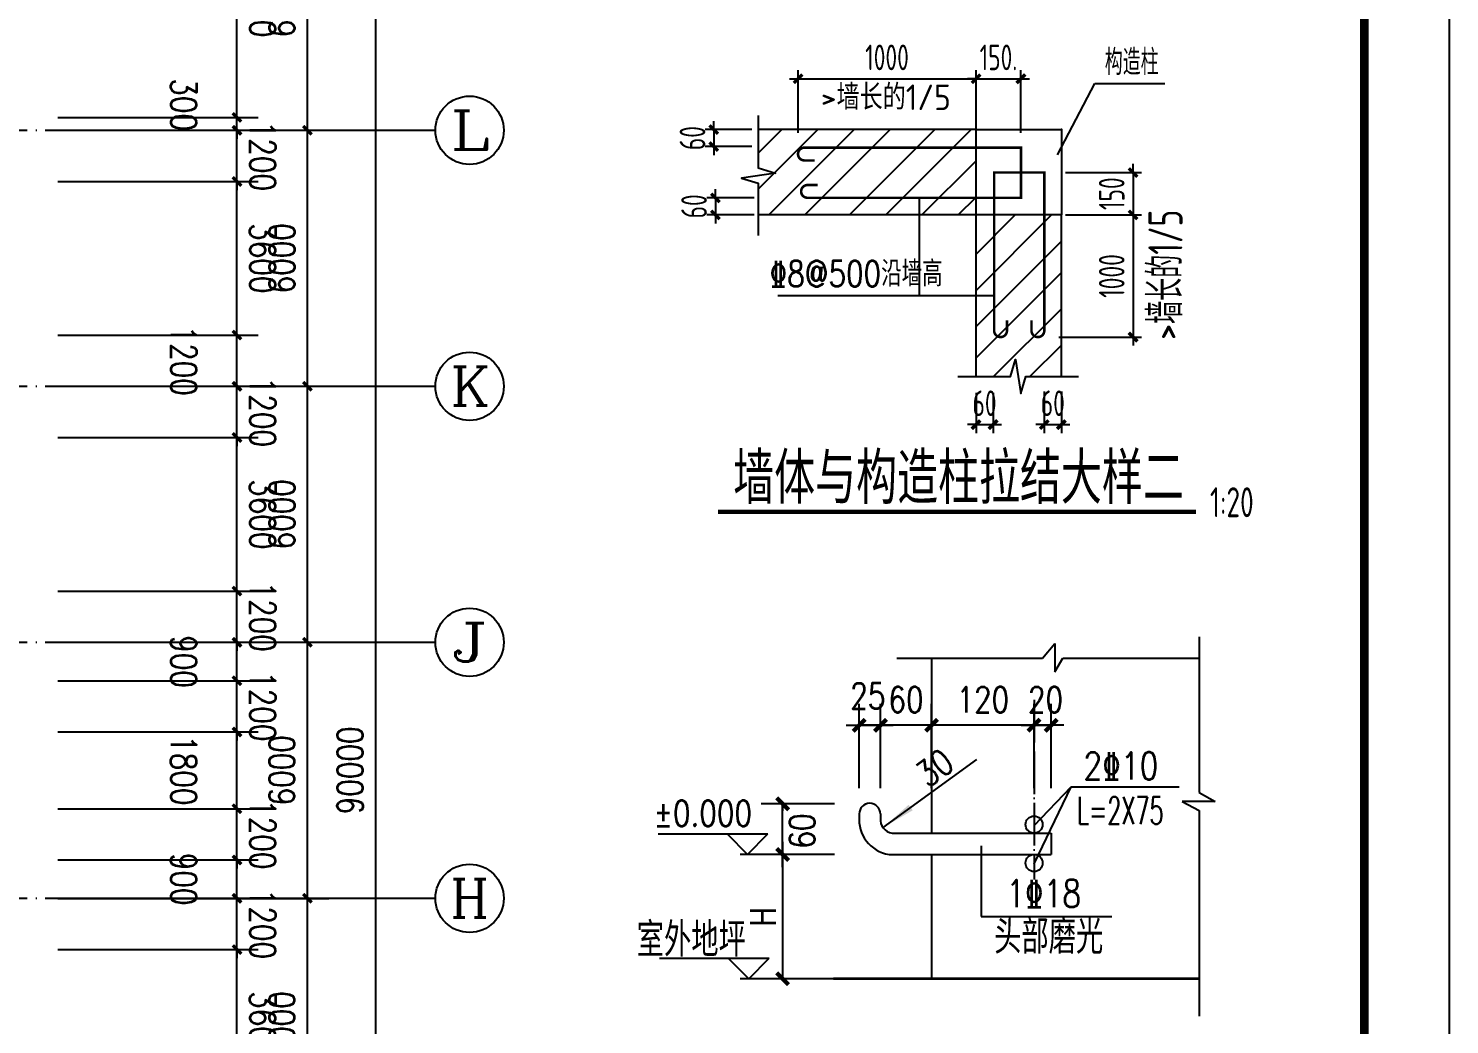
# Model space of a CAD drawing. Extents: x 31695611 to 39053694, y -59225 to 904195.
# Drawn here: x 38461953 to 38495260, y 827300 to 850646 of the extents above; entities that cross this region are included whole.
import ezdxf
from ezdxf.enums import TextEntityAlignment as Align

# ---------------------------------------------------------------- set-up
doc = ezdxf.new("R2010")
doc.units = 0
doc.header["$LTSCALE"] = 1000
doc.header["$MEASUREMENT"] = 0
doc.linetypes.add('ACAD_ISO04W100', pattern=[30.5, 24, -3, 0.5, -3])
doc.linetypes.add('DOTE', pattern=[2.42, 2, -0.2, 0.02, -0.2])
doc.layers.get('0').update_dxf_attribs({"linetype": 'CONTINUOUS'})
doc.layers.get('DEFPOINTS').update_dxf_attribs({"linetype": 'CONTINUOUS'})
for name, color, linetype in [('AXIS', 3, 'CONTINUOUS'), ('AXIS_TEXT', 7, 'CONTINUOUS'), ('COLU', 7, 'CONTINUOUS'), ('DIM', 3, 'CONTINUOUS'), ('DOTE', 1, 'ACAD_ISO04W100'), ('HATCH', 254, 'CONTINUOUS'), ('NUM', 7, 'CONTINUOUS'), ('PUB_DIM', 3, 'CONTINUOUS'), ('PUB_TEXT', 7, 'CONTINUOUS'), ('PUB_TITLE', 4, 'CONTINUOUS'), ('REIN', 1, 'CONTINUOUS'), ('TEXT', 7, 'CONTINUOUS'), ('THIN', 7, 'CONTINUOUS')]:
    doc.layers.add(name, color=color, linetype=linetype)
doc.styles.add('_HZS', font='txt.shx', dxfattribs={"width": 0.8, "bigfont": 'hztxt.shx'})
doc.styles.add('_HZTXT', font='txt.shx', dxfattribs={"width": 0.8, "bigfont": 'hztxt.shx'})
doc.styles.add('_TCH_AXIS', font='COMPLEX', dxfattribs={"bigfont": 'GBCBIG'})
doc.styles.add('_TXT', font='SIMPLEX.shx', dxfattribs={"width": 0.6})
doc.styles.add('COMPLEX', font='COMPLEX')
doc.styles.add('DIM_FONT', font='SIMPLEX.shx', dxfattribs={"width": 0.8})
doc.styles.add('TSSD_DIMENSION', font='Tssdeng.shx', dxfattribs={"width": 0.7, "bigfont": 'HZTXT.SHX'})
doc.styles.add('TSSD_LABEL', font='Tssdeng.shx', dxfattribs={"width": 0.7, "bigfont": 'hztxt.shx'})
doc.styles.add('TSSD_REIN', font='tssdeng.shx', dxfattribs={"width": 0.7, "bigfont": 'tssdchn.shx'})
doc.dimstyles.new('DIMN200', dxfattribs={"dimscale": 2, "dimtxt": 300, "dimasz": 100, "dimexe": 250, "dimexo": 300, "dimgap": 150, "dimtad": 1, "dimdec": 0, "dimzin": 0, "dimtxsty": 'DIM_FONT', "dimblk": 'ARCHTICK', "dimcen": 0.09, "dimclrt": 7, "dimazin": 3, "dimtfac": 1, "dimtdec": 0, "dimtix": 1, "dimtmove": 0, "dimatfit": 3, "dimtolj": 1, "dimtzin": 0})

# ---------------------------------------------------------------- blocks, each defined once
blk = doc.blocks.new('_ARCHTICK')
at = {"color": 0, "linetype": 'BYBLOCK', "const_width": 0.4}
blk.add_lwpolyline([(-0.5, -0.5), (0.5, 0.5)], dxfattribs=at)
blk = doc.blocks.new('_DIMX')
blk.add_line((-150, 0), (150, 0))
at = {"const_width": 50}
blk.add_lwpolyline([(-70, -70), (70, 70)], dxfattribs=at)
blk = doc.blocks.new('_ARROW')
blk.add_solid([(0, 0), (-1, 0.1), (-1, -0.1)])
blk = doc.blocks.new('*D225')
at = {"layer": 'AXIS', "color": 0}
for p, q in [((38462641, 829058), (38467341, 829058)), ((38466841, 825458), (38466841, 829058)), ((38462641, 825458), (38467341, 825458))]:
    blk.add_line(p, q, dxfattribs=at)
at = {"layer": 'DEFPOINTS', "color": 0}
for p in [(38462041, 829058), (38466841, 829058), (38462041, 825458)]:
    blk.add_point(p, dxfattribs=at)
at = {"layer": 'AXIS', "color": 0, "xscale": 200, "yscale": 200, "zscale": 200}
for p, rotation in [((38466841, 829058), 90.00010953963951), ((38466841, 825458), 270.0001095396395)]:
    blk.add_blockref('_ARCHTICK', p, dxfattribs=dict(at, rotation=rotation))
at = {"layer": 'AXIS', "color": 7, "insert": (38467441, 827258), "char_height": 600, "attachment_point": 5, "rotation": 270.0001, "style": 'DIM_FONT'}
blk.add_mtext('\\A1;3600', dxfattribs=at)
blk = doc.blocks.new('*D226')
at = {"layer": 'AXIS', "color": 0}
for p, q in [((38466841, 830258), (38466841, 830458)), ((38462641, 830258), (38467341, 830258)), ((38466841, 829058), (38466841, 830258)), ((38462641, 829058), (38467341, 829058)), ((38466841, 829058), (38466841, 828858))]:
    blk.add_line(p, q, dxfattribs=at)
at = {"layer": 'DEFPOINTS', "color": 0}
for p in [(38462041, 830258), (38466841, 830258), (38462041, 829058)]:
    blk.add_point(p, dxfattribs=at)
at = {"layer": 'AXIS', "color": 0, "xscale": 200, "yscale": 200, "zscale": 200}
for p, rotation in [((38466841, 830258), 270.0001095395779), ((38466841, 829058), 90.00010953957785)]:
    blk.add_blockref('_ARCHTICK', p, dxfattribs=dict(at, rotation=rotation))
at = {"layer": 'AXIS', "color": 7, "insert": (38467441, 829658), "char_height": 600, "attachment_point": 5, "rotation": 270.0001, "style": 'DIM_FONT'}
blk.add_mtext('\\A1;1200', dxfattribs=at)
blk = doc.blocks.new('*D227')
at = {"layer": 'AXIS', "color": 0}
for p, q in [((38462641, 831158), (38467341, 831158)), ((38466841, 830258), (38466841, 831158)), ((38462641, 830258), (38467341, 830258))]:
    blk.add_line(p, q, dxfattribs=at)
at = {"layer": 'DEFPOINTS', "color": 0}
for p in [(38462041, 831158), (38466841, 831158), (38462041, 830258)]:
    blk.add_point(p, dxfattribs=at)
at = {"layer": 'AXIS', "color": 0, "xscale": 200, "yscale": 200, "zscale": 200}
for p, rotation in [((38466841, 831158), 90.00010953979061), ((38466841, 830258), 270.0001095397906)]:
    blk.add_blockref('_ARCHTICK', p, dxfattribs=dict(at, rotation=rotation))
at = {"layer": 'AXIS', "color": 7, "insert": (38465591, 830708), "char_height": 600, "attachment_point": 5, "rotation": 270.0001, "style": 'DIM_FONT'}
blk.add_mtext('\\A1;900', dxfattribs=at)
blk = doc.blocks.new('*D228')
at = {"layer": 'AXIS', "color": 0}
for p, q in [((38462641, 832358), (38467341, 832358)), ((38466841, 832358), (38466841, 832558)), ((38466841, 831158), (38466841, 832358)), ((38462641, 831158), (38467341, 831158)), ((38466841, 831158), (38466841, 830958))]:
    blk.add_line(p, q, dxfattribs=at)
at = {"layer": 'DEFPOINTS', "color": 0}
for p in [(38462041, 832358), (38466841, 832358), (38462041, 831158)]:
    blk.add_point(p, dxfattribs=at)
at = {"layer": 'AXIS', "color": 0, "xscale": 200, "yscale": 200, "zscale": 200}
for p, rotation in [((38466841, 832358), 270.0001095395146), ((38466841, 831158), 90.00010953951458)]:
    blk.add_blockref('_ARCHTICK', p, dxfattribs=dict(at, rotation=rotation))
at = {"layer": 'AXIS', "color": 7, "insert": (38467441, 831758), "char_height": 600, "attachment_point": 5, "rotation": 270.0001, "style": 'DIM_FONT'}
blk.add_mtext('\\A1;1200', dxfattribs=at)
blk = doc.blocks.new('*D229')
at = {"layer": 'AXIS', "color": 0}
for p, q in [((38462641, 834158), (38467341, 834158)), ((38466841, 832358), (38466841, 834158)), ((38462641, 832358), (38467341, 832358))]:
    blk.add_line(p, q, dxfattribs=at)
at = {"layer": 'DEFPOINTS', "color": 0}
for p in [(38462041, 834158), (38466841, 834158), (38462041, 832358)]:
    blk.add_point(p, dxfattribs=at)
at = {"layer": 'AXIS', "color": 0, "xscale": 200, "yscale": 200, "zscale": 200}
for p, rotation in [((38466841, 834158), 90.00010953963312), ((38466841, 832358), 270.0001095396331)]:
    blk.add_blockref('_ARCHTICK', p, dxfattribs=dict(at, rotation=rotation))
at = {"layer": 'AXIS', "color": 7, "insert": (38465591, 833258), "char_height": 600, "attachment_point": 5, "rotation": 270.0001, "style": 'DIM_FONT'}
blk.add_mtext('\\A1;1800', dxfattribs=at)
blk = doc.blocks.new('*D230')
at = {"layer": 'AXIS', "color": 0}
for p, q in [((38462641, 835358), (38467341, 835358)), ((38466841, 835358), (38466841, 835558)), ((38466841, 834158), (38466841, 835358)), ((38462641, 834158), (38467341, 834158)), ((38466841, 834158), (38466841, 833958))]:
    blk.add_line(p, q, dxfattribs=at)
at = {"layer": 'DEFPOINTS', "color": 0}
for p in [(38462041, 835358), (38466841, 835358), (38462041, 834158)]:
    blk.add_point(p, dxfattribs=at)
at = {"layer": 'AXIS', "color": 0, "xscale": 200, "yscale": 200, "zscale": 200}
for p, rotation in [((38466841, 835358), 270.0001095395983), ((38466841, 834158), 90.00010953959828)]:
    blk.add_blockref('_ARCHTICK', p, dxfattribs=dict(at, rotation=rotation))
at = {"layer": 'AXIS', "color": 7, "insert": (38467441, 834758), "char_height": 600, "attachment_point": 5, "rotation": 270.0001, "style": 'DIM_FONT'}
blk.add_mtext('\\A1;1200', dxfattribs=at)
blk = doc.blocks.new('*D231')
at = {"layer": 'AXIS', "color": 0}
for p, q in [((38462641, 836258), (38467341, 836258)), ((38466841, 835358), (38466841, 836258)), ((38462641, 835358), (38467341, 835358))]:
    blk.add_line(p, q, dxfattribs=at)
at = {"layer": 'DEFPOINTS', "color": 0}
for p in [(38462041, 836258), (38466841, 836258), (38462041, 835358)]:
    blk.add_point(p, dxfattribs=at)
at = {"layer": 'AXIS', "color": 0, "xscale": 200, "yscale": 200, "zscale": 200}
for p, rotation in [((38466841, 836258), 90.0001095398383), ((38466841, 835358), 270.0001095398383)]:
    blk.add_blockref('_ARCHTICK', p, dxfattribs=dict(at, rotation=rotation))
at = {"layer": 'AXIS', "color": 7, "insert": (38465591, 835808), "char_height": 600, "attachment_point": 5, "rotation": 270.0001, "style": 'DIM_FONT'}
blk.add_mtext('\\A1;900', dxfattribs=at)
blk = doc.blocks.new('*D232')
at = {"layer": 'AXIS', "color": 0}
for p, q in [((38462641, 837458), (38467341, 837458)), ((38466841, 837458), (38466841, 837658)), ((38466841, 836258), (38466841, 837458)), ((38462641, 836258), (38467341, 836258)), ((38466841, 836258), (38466841, 836058))]:
    blk.add_line(p, q, dxfattribs=at)
at = {"layer": 'DEFPOINTS', "color": 0}
for p in [(38462041, 837458), (38466841, 837458), (38462041, 836258)]:
    blk.add_point(p, dxfattribs=at)
at = {"layer": 'AXIS', "color": 0, "xscale": 200, "yscale": 200, "zscale": 200}
for p, rotation in [((38466841, 837458), 270.0001095394102), ((38466841, 836258), 90.00010953941016)]:
    blk.add_blockref('_ARCHTICK', p, dxfattribs=dict(at, rotation=rotation))
at = {"layer": 'AXIS', "color": 7, "insert": (38467441, 836858), "char_height": 600, "attachment_point": 5, "rotation": 270.0001, "style": 'DIM_FONT'}
blk.add_mtext('\\A1;1200', dxfattribs=at)
blk = doc.blocks.new('*D233')
at = {"layer": 'AXIS', "color": 0}
for p, q in [((38462641, 841058), (38467341, 841058)), ((38466841, 837458), (38466841, 841058)), ((38462641, 837458), (38467341, 837458))]:
    blk.add_line(p, q, dxfattribs=at)
at = {"layer": 'DEFPOINTS', "color": 0}
for p in [(38462041, 841058), (38466841, 841058), (38462041, 837458)]:
    blk.add_point(p, dxfattribs=at)
at = {"layer": 'AXIS', "color": 0, "xscale": 200, "yscale": 200, "zscale": 200}
for p, rotation in [((38466841, 841058), 90.00010953964215), ((38466841, 837458), 270.0001095396422)]:
    blk.add_blockref('_ARCHTICK', p, dxfattribs=dict(at, rotation=rotation))
at = {"layer": 'AXIS', "color": 7, "insert": (38467441, 839258), "char_height": 600, "attachment_point": 5, "rotation": 270.0001, "style": 'DIM_FONT'}
blk.add_mtext('\\A1;3600', dxfattribs=at)
blk = doc.blocks.new('*D234')
at = {"layer": 'AXIS', "color": 0}
for p, q in [((38466841, 842258), (38466841, 842458)), ((38462641, 842258), (38467341, 842258)), ((38466841, 841058), (38466841, 842258)), ((38462641, 841058), (38467341, 841058)), ((38466841, 841058), (38466841, 840858))]:
    blk.add_line(p, q, dxfattribs=at)
at = {"layer": 'DEFPOINTS', "color": 0}
for p in [(38462041, 842258), (38466841, 842258), (38462041, 841058)]:
    blk.add_point(p, dxfattribs=at)
at = {"layer": 'AXIS', "color": 0, "xscale": 200, "yscale": 200, "zscale": 200}
for p, rotation in [((38466841, 842258), 270.0001095396384), ((38466841, 841058), 90.00010953963839)]:
    blk.add_blockref('_ARCHTICK', p, dxfattribs=dict(at, rotation=rotation))
at = {"layer": 'AXIS', "color": 7, "insert": (38467441, 841658), "char_height": 600, "attachment_point": 5, "rotation": 270.0001, "style": 'DIM_FONT'}
blk.add_mtext('\\A1;1200', dxfattribs=at)
blk = doc.blocks.new('*D235')
at = {"layer": 'AXIS', "color": 0}
for p, q in [((38462641, 843458), (38467341, 843458)), ((38466841, 842258), (38466841, 843458)), ((38462641, 842258), (38467341, 842258))]:
    blk.add_line(p, q, dxfattribs=at)
at = {"layer": 'DEFPOINTS', "color": 0}
for p in [(38462041, 843458), (38466841, 843458), (38462041, 842258)]:
    blk.add_point(p, dxfattribs=at)
at = {"layer": 'AXIS', "color": 0, "xscale": 200, "yscale": 200, "zscale": 200}
for p, rotation in [((38466841, 843458), 90.00010953974113), ((38466841, 842258), 270.0001095397411)]:
    blk.add_blockref('_ARCHTICK', p, dxfattribs=dict(at, rotation=rotation))
at = {"layer": 'AXIS', "color": 7, "insert": (38465591, 842858), "char_height": 600, "attachment_point": 5, "rotation": 270.0001, "style": 'DIM_FONT'}
blk.add_mtext('\\A1;1200', dxfattribs=at)
blk = doc.blocks.new('*D236')
at = {"layer": 'AXIS', "color": 0}
for p, q in [((38462641, 847058), (38467341, 847058)), ((38466841, 843458), (38466841, 847058)), ((38462641, 843458), (38467341, 843458))]:
    blk.add_line(p, q, dxfattribs=at)
at = {"layer": 'DEFPOINTS', "color": 0}
for p in [(38462041, 847058), (38466841, 847058), (38462041, 843458)]:
    blk.add_point(p, dxfattribs=at)
at = {"layer": 'AXIS', "color": 0, "xscale": 200, "yscale": 200, "zscale": 200}
for p, rotation in [((38466841, 847058), 90.00010953950697), ((38466841, 843458), 270.000109539507)]:
    blk.add_blockref('_ARCHTICK', p, dxfattribs=dict(at, rotation=rotation))
at = {"layer": 'AXIS', "color": 7, "insert": (38467441, 845258), "char_height": 600, "attachment_point": 5, "rotation": 270.0001, "style": 'DIM_FONT'}
blk.add_mtext('\\A1;3600', dxfattribs=at)
blk = doc.blocks.new('*D237')
at = {"layer": 'AXIS', "color": 0}
for p, q in [((38466841, 848258), (38466841, 848458)), ((38462641, 848258), (38467341, 848258)), ((38466841, 847058), (38466841, 848258)), ((38462641, 847058), (38467341, 847058)), ((38466841, 847058), (38466841, 846858))]:
    blk.add_line(p, q, dxfattribs=at)
at = {"layer": 'DEFPOINTS', "color": 0}
for p in [(38462041, 848258), (38466841, 848258), (38462041, 847058)]:
    blk.add_point(p, dxfattribs=at)
at = {"layer": 'AXIS', "color": 0, "xscale": 200, "yscale": 200, "zscale": 200}
for p, rotation in [((38466841, 848258), 270.0001095398758), ((38466841, 847058), 90.00010953987578)]:
    blk.add_blockref('_ARCHTICK', p, dxfattribs=dict(at, rotation=rotation))
at = {"layer": 'AXIS', "color": 7, "insert": (38467441, 847658), "char_height": 600, "attachment_point": 5, "rotation": 270.0001, "style": 'DIM_FONT'}
blk.add_mtext('\\A1;1200', dxfattribs=at)
blk = doc.blocks.new('*D238')
at = {"layer": 'AXIS', "color": 0}
for p, q in [((38466841, 848559), (38466841, 848759)), ((38462641, 848559), (38467341, 848559)), ((38466841, 848258), (38466841, 848559)), ((38462641, 848258), (38467341, 848258)), ((38466841, 848258), (38466841, 848058))]:
    blk.add_line(p, q, dxfattribs=at)
at = {"layer": 'DEFPOINTS', "color": 0}
for p in [(38462041, 848559), (38466841, 848559), (38462041, 848258)]:
    blk.add_point(p, dxfattribs=at)
at = {"layer": 'AXIS', "color": 0, "xscale": 200, "yscale": 200, "zscale": 200}
for p, rotation in [((38466841, 848559), 270.0001095393249), ((38466841, 848258), 90.00010953932488)]:
    blk.add_blockref('_ARCHTICK', p, dxfattribs=dict(at, rotation=rotation))
at = {"layer": 'AXIS', "color": 7, "insert": (38465591, 848858), "char_height": 600, "attachment_point": 5, "rotation": 270.0001, "style": 'DIM_FONT'}
blk.add_mtext('\\A1;300', dxfattribs=at)
blk = doc.blocks.new('*D239')
at = {"layer": 'AXIS', "color": 0}
for p, q in [((38462641, 853959), (38467341, 853959)), ((38466841, 848559), (38466841, 853959)), ((38462641, 848559), (38467341, 848559))]:
    blk.add_line(p, q, dxfattribs=at)
at = {"layer": 'DEFPOINTS', "color": 0}
for p in [(38462041, 853959), (38466841, 853959), (38462041, 848559)]:
    blk.add_point(p, dxfattribs=at)
at = {"layer": 'AXIS', "color": 0, "xscale": 200, "yscale": 200, "zscale": 200}
for p, rotation in [((38466841, 853959), 90.00010953962445), ((38466841, 848559), 270.0001095396245)]:
    blk.add_blockref('_ARCHTICK', p, dxfattribs=dict(at, rotation=rotation))
at = {"layer": 'AXIS', "color": 7, "insert": (38467441, 851259), "char_height": 600, "attachment_point": 5, "rotation": 270.0001, "style": 'DIM_FONT'}
blk.add_mtext('\\A1;5400', dxfattribs=at)
blk = doc.blocks.new('*D591')
at = {"layer": 'AXIS', "color": 0}
for p, q in [((38464092, 830258), (38468992, 830258)), ((38468492, 824258), (38468492, 830258)), ((38464092, 824258), (38468992, 824258))]:
    blk.add_line(p, q, dxfattribs=at)
at = {"layer": 'DEFPOINTS', "color": 0}
for p in [(38463492, 830258), (38468492, 830258), (38463492, 824258)]:
    blk.add_point(p, dxfattribs=at)
at = {"layer": 'AXIS', "color": 0, "xscale": 200, "yscale": 200, "zscale": 200}
for p, rotation in [((38468492, 830258), 89.99989046034315), ((38468492, 824258), 269.9998904603431)]:
    blk.add_blockref('_ARCHTICK', p, dxfattribs=dict(at, rotation=rotation))
at = {"layer": 'AXIS', "color": 7, "insert": (38467892, 827259), "char_height": 600, "attachment_point": 5, "rotation": 89.9999, "style": 'DIM_FONT'}
blk.add_mtext('\\A1;6000', dxfattribs=at)
blk = doc.blocks.new('*D592')
at = {"layer": 'AXIS', "color": 0}
for p, q in [((38464092, 836258), (38468992, 836258)), ((38468492, 830258), (38468492, 836258)), ((38464092, 830258), (38468992, 830258))]:
    blk.add_line(p, q, dxfattribs=at)
at = {"layer": 'DEFPOINTS', "color": 0}
for p in [(38463492, 836258), (38468492, 836258), (38463492, 830258)]:
    blk.add_point(p, dxfattribs=at)
at = {"layer": 'AXIS', "color": 0, "xscale": 200, "yscale": 200, "zscale": 200}
for p, rotation in [((38468492, 836258), 89.9998904604143), ((38468492, 830258), 269.9998904604143)]:
    blk.add_blockref('_ARCHTICK', p, dxfattribs=dict(at, rotation=rotation))
at = {"layer": 'AXIS', "color": 7, "insert": (38467892, 833259), "char_height": 600, "attachment_point": 5, "rotation": 89.9999, "style": 'DIM_FONT'}
blk.add_mtext('\\A1;6000', dxfattribs=at)
blk = doc.blocks.new('*D593')
at = {"layer": 'AXIS', "color": 0}
for p, q in [((38464093, 842258), (38468993, 842258)), ((38468492, 836258), (38468493, 842258)), ((38464092, 836258), (38468992, 836258))]:
    blk.add_line(p, q, dxfattribs=at)
at = {"layer": 'DEFPOINTS', "color": 0}
for p in [(38463493, 842258), (38468493, 842258), (38463492, 836258)]:
    blk.add_point(p, dxfattribs=at)
at = {"layer": 'AXIS', "color": 0, "xscale": 200, "yscale": 200, "zscale": 200}
for p, rotation in [((38468493, 842258), 89.99989046034315), ((38468492, 836258), 269.9998904603431)]:
    blk.add_blockref('_ARCHTICK', p, dxfattribs=dict(at, rotation=rotation))
at = {"layer": 'AXIS', "color": 7, "insert": (38467893, 839259), "char_height": 600, "attachment_point": 5, "rotation": 89.9999, "style": 'DIM_FONT'}
blk.add_mtext('\\A1;6000', dxfattribs=at)
blk = doc.blocks.new('*D594')
at = {"layer": 'AXIS', "color": 0}
for p, q in [((38464093, 848258), (38468993, 848258)), ((38468493, 842258), (38468493, 848258)), ((38464093, 842258), (38468993, 842258))]:
    blk.add_line(p, q, dxfattribs=at)
at = {"layer": 'DEFPOINTS', "color": 0}
for p in [(38463493, 848258), (38468493, 848258), (38463493, 842258)]:
    blk.add_point(p, dxfattribs=at)
at = {"layer": 'AXIS', "color": 0, "xscale": 200, "yscale": 200, "zscale": 200}
for p, rotation in [((38468493, 848258), 89.99989046034315), ((38468493, 842258), 269.9998904603431)]:
    blk.add_blockref('_ARCHTICK', p, dxfattribs=dict(at, rotation=rotation))
at = {"layer": 'AXIS', "color": 7, "insert": (38467893, 845259), "char_height": 600, "attachment_point": 5, "rotation": 89.9999, "style": 'DIM_FONT'}
blk.add_mtext('\\A1;6000', dxfattribs=at)
blk = doc.blocks.new('*D595')
at = {"layer": 'AXIS', "color": 0}
for p, q in [((38464093, 854258), (38468993, 854258)), ((38468493, 848258), (38468493, 854258)), ((38464093, 848258), (38468993, 848258))]:
    blk.add_line(p, q, dxfattribs=at)
at = {"layer": 'DEFPOINTS', "color": 0}
for p in [(38463493, 854258), (38468493, 854258), (38463493, 848258)]:
    blk.add_point(p, dxfattribs=at)
at = {"layer": 'AXIS', "color": 0, "xscale": 200, "yscale": 200, "zscale": 200}
for p, rotation in [((38468493, 854258), 89.9998904604143), ((38468493, 848258), 269.9998904604143)]:
    blk.add_blockref('_ARCHTICK', p, dxfattribs=dict(at, rotation=rotation))
at = {"layer": 'AXIS', "color": 7, "insert": (38467893, 851259), "char_height": 600, "attachment_point": 5, "rotation": 89.9999, "style": 'DIM_FONT'}
blk.add_mtext('\\A1;6000', dxfattribs=at)
blk = doc.blocks.new('*D600')
at = {"layer": 'AXIS', "color": 0}
for p, q in [((38464093, 878259), (38470593, 878258)), ((38470092, 788258), (38470093, 878258)), ((38464092, 788259), (38470592, 788258))]:
    blk.add_line(p, q, dxfattribs=at)
at = {"layer": 'DEFPOINTS', "color": 0}
for p in [(38463493, 878259), (38470093, 878258), (38463492, 788259)]:
    blk.add_point(p, dxfattribs=at)
at = {"layer": 'AXIS', "color": 0, "xscale": 200, "yscale": 200, "zscale": 200}
for p, rotation in [((38470093, 878258), 89.99989046036686), ((38470092, 788258), 269.9998904603668)]:
    blk.add_blockref('_ARCHTICK', p, dxfattribs=dict(at, rotation=rotation))
at = {"layer": 'AXIS', "color": 7, "insert": (38469492, 833258), "char_height": 600, "attachment_point": 5, "rotation": 89.9999, "style": 'DIM_FONT'}
blk.add_mtext('\\A1;90000', dxfattribs=at)
blk = doc.blocks.new('_AXISO')
blk.add_circle((0, 0), 0.5)
at = {"layer": 'AXIS_TEXT', "style": 'COMPLEX', "width": 1.041667}
blk.add_attdef('A', text='', height=0.56, dxfattribs=at).set_placement((-0.25, -0.28), (0.25, -0.28), align=Align.FIT)

msp = doc.modelspace()

# ---------------------------------------------------------------- linework, layer by layer
at = {"color": 3, "linetype": 'BYBLOCK'}
for p, q in [((38480848.3, 832474), (38479129.2, 832474)), ((38479629.2, 832472), (38479629.2, 832312)), ((38479629.2, 831288.1), (38479629.2, 831448.1)), ((38480848.3, 831286.1), (38479129.2, 831286.1)), ((38480848.3, 831286.1), (38479129.2, 831286.1)), ((38479629.2, 831284.1), (38479629.2, 828376.2)), ((38480848.3, 828374.2), (38479129.2, 828374.2))]:
    msp.add_line(p, q, dxfattribs=at)
for p, q in [((38479629.2, 831286.1), (38479629.2, 832474)), ((38479129.2, 831286.1), (38478630, 831286.1)), ((38479629.2, 828674.2), (38479629.2, 828374.2)), ((38479129.2, 828374.2), (38478630, 828374.2))]:
    msp.add_line(p, q)
at = {"const_width": 100}
for points in [[(38479769.2, 832334), (38479489.2, 832614)], [(38479489.2, 828514.2), (38479769.2, 828234.2)]]:
    msp.add_lwpolyline(points, dxfattribs=at)
at = {"layer": 'AXIS'}
for p, q in [((38463492.5, 848258.5), (38471492.5, 848258.5)), ((38463492.5, 842258.5), (38471492.5, 842258.5)), ((38463492.5, 836258.5), (38471492.5, 836258.5)), ((38463492.5, 830258.5), (38471492.5, 830258.5))]:
    msp.add_line(p, q, dxfattribs=at)
at = {"layer": 'COLU', "linetype": 'BYBLOCK'}
msp.add_line((38482830.4, 846641.9), (38482830.4, 844388.7), dxfattribs=at)
at = {"layer": 'DEFPOINTS', "color": 0, "linetype": 'BYBLOCK'}
for p in [(38481448.3, 832474), (38479629.2, 831286.1), (38481448.3, 831286.1), (38481448.3, 831286.1), (38479629.2, 828374.2), (38481448.3, 828374.2)]:
    msp.add_point(p, dxfattribs=at)
at = {"layer": 'DIM'}
for p, q in [((38479989.5, 848201.5), (38479989.5, 849666.5)), ((38484161.1, 848201.5), (38484161.1, 849666.5)), ((38484161.1, 848201.5), (38484161.1, 849666.5)), ((38485214.1, 848201.5), (38485214.1, 849666.5)), ((38479789.5, 849466.5), (38484361.1, 849466.5)), ((38484161.1, 849466.5), (38483961.1, 849466.5)), ((38484161.1, 849466.5), (38485214.1, 849466.5)), ((38485214.1, 849466.5), (38485414.1, 849466.5)), ((38478016, 848275.4), (38478016, 848475.4)), ((38478909.8, 848275.4), (38477816, 848275.4)), ((38478016, 848275.4), (38478016, 847875.4)), ((38478909.8, 847875.4), (38477816, 847875.4)), ((38478016, 847875.4), (38478016, 847675.4)), ((38487841.5, 847269.3), (38487841.5, 847469.3)), ((38486261.1, 847269.3), (38488041.5, 847269.3)), ((38487841.5, 847269.3), (38487841.5, 846275.4)), ((38478959.1, 846675.4), (38477852.9, 846675.4)), ((38478052.9, 846675.4), (38478052.9, 846875.4)), ((38478052.9, 846675.4), (38478052.9, 846275.4)), ((38487841.5, 846475.4), (38487841.5, 843211.8)), ((38478959.1, 846275.4), (38477852.9, 846275.4)), ((38478052.9, 846275.4), (38478052.9, 846075.4)), ((38486261.1, 846275.4), (38488041.5, 846275.4)), ((38486261.1, 846275.4), (38488041.5, 846275.4)), ((38487841.5, 846275.4), (38487841.5, 846075.4)), ((38486106.1, 843411.8), (38488041.5, 843411.8)), ((38484161.1, 842104.6), (38484161.1, 841161.3)), ((38484561.1, 842104.6), (38484561.1, 841161.3)), ((38485761.1, 842140.4), (38485761.1, 841161.3)), ((38486161.1, 842140.4), (38486161.1, 841161.3)), ((38484161.1, 841361.3), (38483961.1, 841361.3)), ((38484161.1, 841361.3), (38484561.1, 841361.3)), ((38484561.1, 841361.3), (38484761.1, 841361.3)), ((38485761.1, 841361.3), (38485561.1, 841361.3)), ((38485761.1, 841361.3), (38486161.1, 841361.3)), ((38486161.1, 841361.3), (38486361.1, 841361.3))]:
    msp.add_line(p, q, dxfattribs=at)
at = {"layer": 'DOTE', "linetype": 'DOTE'}
for p, q in [((38423627.2, 848258.6), (38463492.5, 848258.5)), ((38423627.2, 842258.6), (38463492.5, 842258.5)), ((38423627.2, 836258.6), (38463492.5, 836258.5)), ((38423627.2, 830258.6), (38463492.5, 830258.5))]:
    msp.add_line(p, q, dxfattribs=at)
at = {"layer": 'HATCH', "color": 0}
for p, q in [((38479062.6, 847731), (38479606.9, 848275.4)), ((38479062.6, 846882.5), (38480455.4, 848275.4)), ((38479303.9, 846275.4), (38481303.9, 848275.4)), ((38480152.5, 846275.4), (38482152.5, 848275.4)), ((38481196.5, 846275.4), (38483196.5, 848275.4)), ((38482045.1, 846275.4), (38484045.1, 848275.4)), ((38482893.6, 846275.4), (38484161.1, 847542.8)), ((38483742.1, 846275.4), (38484161.1, 846694.3)), ((38484161.1, 844506.2), (38485930.2, 846275.4)), ((38484161.1, 845354.7), (38485081.7, 846275.4)), ((38484161.1, 843657.6), (38486161.1, 845657.6)), ((38484161.1, 842923.1), (38486161.1, 844923.1)), ((38484572.9, 842486.4), (38486161.1, 844074.6)), ((38485421.4, 842486.4), (38486161.1, 843226))]:
    msp.add_line(p, q, dxfattribs=at)
at = {"layer": 'NUM', "const_width": 100}
msp.add_lwpolyline([(38489315.5, 839314.8), (38478113.9, 839314.8)], dxfattribs=at)
at = {"layer": 'PUB_DIM'}
for p, q in [((38481421.2, 832838.1), (38481421.2, 834814.3)), ((38481921.2, 832838.1), (38481921.2, 834814.3)), ((38481921.2, 832838.1), (38481921.2, 834814.3)), ((38483121.2, 832838.1), (38483121.2, 834814.3)), ((38483121.2, 832838.1), (38483121.2, 834814.3)), ((38485521.2, 832838.1), (38485521.2, 834814.3)), ((38485521.2, 832838.1), (38485521.2, 834814.3)), ((38485921.2, 832838.1), (38485921.2, 834814.3)), ((38481419.2, 834314.3), (38481417.2, 834314.3)), ((38481921.2, 834314.3), (38481421.2, 834314.3)), ((38481919.2, 834314.3), (38481917.2, 834314.3)), ((38483121.2, 834314.3), (38481921.2, 834314.3)), ((38481923.2, 834314.3), (38481925.2, 834314.3)), ((38485519.2, 834314.3), (38483123.2, 834314.3)), ((38483123.2, 834314.3), (38483125.2, 834314.3)), ((38485519.2, 834314.3), (38485517.2, 834314.3)), ((38485921.2, 834314.3), (38485521.2, 834314.3)), ((38485923.2, 834314.3), (38485925.2, 834314.3)), ((38481983.2, 831915.4), (38484179, 833514.6)), ((38476711.6, 831769.4), (38479285.3, 831769.4)), ((38478325.3, 831769.4), (38478805.3, 831289.4)), ((38478805.3, 831289.4), (38479285.3, 831769.4)), ((38476742.4, 828854.2), (38479316.1, 828854.2)), ((38478356.1, 828854.2), (38478836.1, 828374.2)), ((38478836.1, 828374.2), (38479316.1, 828854.2))]:
    msp.add_line(p, q, dxfattribs=at)
at = {"layer": 'PUB_TEXT'}
for p, q in [((38489391.9, 836386.1), (38489391.9, 832741.4)), ((38485722.4, 835884.8), (38486010.3, 836230.1)), ((38486010.3, 836230.1), (38486010.3, 835570.1)), ((38482307.4, 835884.8), (38485722.4, 835884.8)), ((38483121.2, 835884.8), (38483121.2, 831786.1)), ((38486010.3, 835570.1), (38486196.6, 835884.8)), ((38486196.6, 835884.8), (38489391.9, 835884.8)), ((38485521.2, 831066), (38486390.9, 832871.8)), ((38485521.2, 831961.6), (38486390.9, 832871.8)), ((38486390.9, 832871.8), (38488920.6, 832871.8)), ((38489391.9, 832741.4), (38489762.8, 832529.6)), ((38488994.6, 832529.6), (38489391.9, 832317.8)), ((38489762.8, 832529.6), (38488994.6, 832529.6)), ((38481421.2, 832238.1), (38481421.2, 832105.8)), ((38481921.2, 832238.1), (38481921.2, 832105.8)), ((38489391.9, 832317.8), (38489391.9, 827499.6)), ((38482196.5, 831786.1), (38485921.2, 831786.1)), ((38485921.2, 831786.1), (38485921.2, 831286.1)), ((38484282.1, 831488.3), (38484282.1, 829832.3)), ((38482122.3, 831286.1), (38485921.2, 831286.1)), ((38483121.2, 831286.1), (38483121.2, 828374.2)), ((38484282.1, 829832.3), (38487347.6, 829832.3))]:
    msp.add_line(p, q, dxfattribs=at)
at = {"layer": 'PUB_TEXT', "linetype": 'DOTE', "ltscale": 0.5}
msp.add_line((38485521.2, 834912.8), (38485521.2, 830699.7), dxfattribs=at)
at = {"layer": 'PUB_TEXT', "const_width": 60}
msp.add_lwpolyline([(38480820.8, 828374.2), (38489391.9, 828374.2)], dxfattribs=at)
at = {"layer": 'PUB_TEXT'}
for centre in [(38485521.2, 831986.1), (38485521.2, 831086.1)]:
    msp.add_circle(centre, 200, dxfattribs=at)
for centre, radius, start, end in [((38481671.2, 832238.1), 248, 0, 180), ((38482254.8, 832108.7), 833.2, 174.39074, 260.84853), ((38482244.5, 832105.8), 323.3, 174.11612, 261.46389)]:
    msp.add_arc(centre, radius, start, end, dxfattribs=at)
at = {"layer": 'PUB_TITLE'}
msp.add_lwpolyline([(38411259.9, 755595.5), (38495259.9, 755595.5), (38495259.9, 904195.5), (38411259.9, 904195.5)], close=True, dxfattribs=at)
at = {"layer": 'PUB_TITLE', "const_width": 200}
msp.add_lwpolyline([(38413259.9, 757595.5), (38493259.9, 757595.5), (38493259.9, 899195.5), (38413259.9, 899195.5)], close=True, dxfattribs=at)
at = {"layer": 'REIN', "const_width": 60}
for points in [[(38480379.5, 847551.5), (38480139.5, 847551.5, -1), (38480139.5, 847851.5), (38485214.1, 847851.5), (38485214.1, 846675.4), (38480212.6, 846675.4, -1), (38480212.6, 846975.4), (38480452.6, 846975.4)], [(38484885.9, 843802), (38484885.9, 843562, -1), (38484585.9, 843562), (38484585.9, 847269.3), (38485761.1, 847269.3), (38485761.1, 843561.8, -1), (38485461.1, 843561.8), (38485461.1, 843801.8)]]:
    msp.add_lwpolyline(points, format="xyb", dxfattribs=at)
at = {"layer": 'TEXT'}
msp.add_line((38479517.7, 844388.7), (38484585.9, 844388.7), dxfattribs=at)
at = {"layer": 'THIN'}
for p, q in [((38486069, 847681.4), (38486947.2, 849355.1)), ((38486947.2, 849355.1), (38488590.2, 849355.1))]:
    msp.add_line(p, q, dxfattribs=at)
at = {"layer": 'THIN', "color": 7}
for p, q in [((38484161.1, 848275.4), (38479062.6, 848275.4)), ((38484161.1, 846275.4), (38479062.6, 846275.4)), ((38484161.1, 842486.4), (38484161.1, 846275.4)), ((38486161.1, 842486.4), (38486161.1, 846275.4))]:
    msp.add_line(p, q, dxfattribs=at)
for points in [[(38479058.3, 848602.8), (38479058.3, 847376.1), (38479458.3, 847256.1), (38478666.8, 847137.4), (38479058.3, 847016.1), (38479058.3, 845789.5)], [(38483737.1, 842484.6), (38484969.8, 842484.6), (38485089.8, 842884.6), (38485208.5, 842093.1), (38485329.8, 842484.6), (38486562.5, 842484.6)]]:
    msp.add_lwpolyline(points, dxfattribs=at)
msp.add_lwpolyline([(38484161.1, 846275.4), (38484161.1, 848275.4), (38486161.1, 848275.4), (38486161.1, 846275.4)], close=True, dxfattribs=at)
at = {"layer": 'THIN', "color": 0, "linetype": 'BYBLOCK'}
for p in [(38479062.6, 848275.4), (38484161.1, 848275.4), (38484161.1, 848275.4), (38486161.1, 848275.4), (38479062.6, 846275.4), (38484161.1, 846275.4), (38484161.1, 846275.4), (38484161.1, 842486.4), (38486161.1, 842486.4)]:
    msp.add_point(p, dxfattribs=at)

# ---------------------------------------------------------------- block references
at = {"color": 3, "linetype": 'BYBLOCK', "xscale": 2, "yscale": 2, "zscale": 2}
for rotation in [270, 90]:
    msp.add_blockref('_DIMX', (38479629.2, 831286.1), dxfattribs=dict(at, rotation=rotation))
at = {"layer": 'AXIS'}
ref = msp.add_blockref('_AXISO', (38472292.5, 848258.5), dxfattribs=dict(at, xscale=1600, yscale=1600, zscale=1600))
ref.add_attrib('A', 'L', dxfattribs={"layer": 'AXIS_TEXT', "height": 905.1, "style": '_TCH_AXIS', "width": 1.4}).set_placement((38471840, 847805.9), (38472745.1, 847805.9), align=Align.FIT)
ref = msp.add_blockref('_AXISO', (38472292.5, 842258.5), dxfattribs=dict(at, xscale=1600, yscale=1600, zscale=1600))
ref.add_attrib('A', 'K', dxfattribs={"layer": 'AXIS_TEXT', "height": 905.1, "style": '_TCH_AXIS', "width": 1.105263}).set_placement((38471840, 841805.9), (38472745.1, 841805.9), align=Align.FIT)
ref = msp.add_blockref('_AXISO', (38472292.5, 836258.5), dxfattribs=dict(at, xscale=1600, yscale=1600, zscale=1600))
ref.add_attrib('A', 'J', dxfattribs={"layer": 'AXIS_TEXT', "height": 905.1, "style": '_TCH_AXIS', "width": 1.909091}).set_placement((38471840, 835805.9), (38472745, 835805.9), align=Align.FIT)
ref = msp.add_blockref('_AXISO', (38472292.5, 830258.5), dxfattribs=dict(at, xscale=1600, yscale=1600, zscale=1600))
ref.add_attrib('A', 'H', dxfattribs={"layer": 'AXIS_TEXT', "height": 905.1, "style": '_TCH_AXIS', "width": 1.05}).set_placement((38471839.9, 829805.9), (38472745, 829805.9), align=Align.FIT)
at = {"layer": 'DIM', "xscale": 199.9999999999999, "yscale": 199.9999999999999, "zscale": 199.9999999999999}
for p, rotation in [((38479989.5, 849466.5), 180), ((38485214.1, 849466.5), 180), ((38478016, 848275.4), 270), ((38478016, 847875.4), 90), ((38487841.5, 847269.3), 270), ((38478052.9, 846675.4), 270), ((38478052.9, 846275.4), 90), ((38487841.5, 846275.4), 90), ((38487841.5, 846275.4), 90), ((38487841.5, 843411.8), 270), ((38484561.1, 841361.3), 180), ((38486161.1, 841361.3), 180)]:
    msp.add_blockref('_ARCHTICK', p, dxfattribs=dict(at, rotation=rotation))
for p in [(38484161.1, 849466.5), (38484161.1, 849466.5), (38484161.1, 841361.3), (38485761.1, 841361.3)]:
    msp.add_blockref('_ARCHTICK', p, dxfattribs=at)
at = {"layer": 'PUB_DIM', "xscale": 2, "yscale": 2, "zscale": 2}
for p in [(38481421.2, 834314.3), (38481921.2, 834314.3), (38485521.2, 834314.3), (38485521.2, 834314.3)]:
    msp.add_blockref('_DIMX', p, dxfattribs=at)
at = {"layer": 'PUB_DIM'}
for name, p, xscale, yscale, zscale, rotation in [('_DIMX', (38481921.2, 834314.3), 2, 2, 2, 180), ('_DIMX', (38483121.2, 834314.3), 2, 2, 2, 180), ('_DIMX', (38483121.2, 834314.3), 2, 2, 2, 180), ('_DIMX', (38485921.2, 834314.3), 2, 2, 2, 180), ('_ARROW', (38481983.2, 831915.4), 799.9999999998882, 799.9999999998882, 799.9999999998882, 216.065717481939)]:
    msp.add_blockref(name, p, dxfattribs=dict(at, xscale=xscale, yscale=yscale, zscale=zscale, rotation=rotation))

# ---------------------------------------------------------------- texts
at = {"style": '_HZS', "width": 0.8}
for s, height, p in [('%%P0.000', 600, (38477758.4, 832249.4)), ('室外地坪', 800, (38477488.4, 829334.2))]:
    msp.add_text(s, height=height, dxfattribs=at).set_placement(p, align=Align.MIDDLE)
msp.add_text('头部磨光', height=800, dxfattribs=at).set_placement((38484584.2, 828957.8))
at = {"color": 7, "linetype": 'BYBLOCK', "char_height": 600, "attachment_point": 5, "rotation": 90, "style": 'DIM_FONT'}
for s, insert in [('\\A1;60', (38480086.5, 831836.1)), ('H', (38479169.2, 829830.1))]:
    msp.add_mtext(s, dxfattribs=dict(at, insert=insert))
at = {"layer": 'DIM', "color": 7, "char_height": 600, "attachment_point": 5, "style": 'TSSD_DIMENSION'}
for s, insert in [('\\A1;1000', (38482075.3, 849966.5)), ('\\A1;150.', (38484687.6, 849966.5)), ('\\A1;构造柱', (38487809.4, 849855.1)), ('\\A1;60', (38484361.1, 841861.3)), ('\\A1;60', (38485961.1, 841861.3))]:
    msp.add_mtext(s, dxfattribs=dict(at, insert=insert))
at = {"layer": 'DIM', "color": 7, "char_height": 600, "attachment_point": 5, "rotation": 90, "style": 'TSSD_DIMENSION'}
for s, insert in [('\\A1;60', (38477516, 848075.4)), ('\\A1;150', (38487341.5, 846772.3)), ('\\A1;60', (38477552.9, 846475.4)), ('\\A1;1000', (38487341.5, 844843.6))]:
    msp.add_mtext(s, dxfattribs=dict(at, insert=insert))
at = {"layer": 'PUB_DIM', "style": 'DIM_FONT', "width": 0.8}
msp.add_text('30', height=600, rotation=36.06572, dxfattribs=at).set_placement((38483032.9, 832832.5))
at = {"layer": 'PUB_DIM', "color": 7, "char_height": 600, "attachment_point": 5, "style": 'DIM_FONT'}
for s, insert in [('\\A1;25', (38481624.6, 835002.6)), ('\\A1;60', (38482521.2, 834914.3)), ('\\A1;120', (38484321.2, 834915.5)), ('\\A1;20', (38485789.9, 834914.3))]:
    msp.add_mtext(s, dxfattribs=dict(at, insert=insert))
at = {"layer": 'PUB_TEXT'}
for s, style, width, p in [('2%%13210', '_HZTXT', 0.8, (38486680, 833045.1)), ('L=2X75', '_TXT', 0.6, (38486532.1, 831993.9)), ('1%%13218', '_HZTXT', 0.8, (38484868.4, 830055))]:
    msp.add_text(s, height=640, dxfattribs=dict(at, style=style, width=width)).set_placement(p)
at = {"layer": 'TEXT', "style": 'TSSD_REIN'}
for height, rotation, width, p, p2 in [(600, 359.82192, 0.789915, (38480524.3, 848739.5), (38483571.1, 848730.1)), (800, 89.82192, 0.592436, (38488992.9, 843350.4), (38489002.3, 846397.2))]:
    msp.add_text('>墙长的1/5', height=height, rotation=rotation, dxfattribs=dict(at, width=width)).set_placement(p, p2, align=Align.FIT)
at = {"layer": 'TEXT', "style": '_HZTXT', "width": 0.8}
msp.add_text('%%1328@500沿墙高', height=600, dxfattribs=at).set_placement((38479325.9, 844597.7, -381.8))
at = {"layer": 'TEXT', "style": 'TSSD_LABEL', "width": 0.8}
msp.add_text('墙体与构造柱拉结大样二', height=1200, dxfattribs=at).set_placement((38483751.1, 839502.2), align=Align.CENTER)
at = {"layer": 'TEXT', "color": 0, "linetype": 'BYBLOCK', "style": 'TSSD_REIN', "width": 0.7}
msp.add_text('1:20', height=700, dxfattribs=at).set_placement((38489644.3, 839190.9))

# ---------------------------------------------------------------- dimensions: what is measured, and where the dimension line sits
at = {"layer": 'AXIS'}
for p1, p2, distance, picture, middle in [((38463492.4, 788258.5), (38463492.6, 878258.5), -6600, '*D600', (38469492.5, 833258.5)), ((38463492.5, 848258.5), (38463492.5, 854258.5), -5000, '*D595', (38467892.5, 851258.5)), ((38462041.1, 848558.5), (38462041.1, 853958.5), -4800, '*D239', (38467441.1, 851258.5)), ((38462041.1, 847058.4), (38462041.1, 848258.4), -4800, '*D237', (38467441.1, 847658.4)), ((38463492.5, 842258.5), (38463492.5, 848258.5), -5000, '*D594', (38467892.5, 845258.5)), ((38462041.1, 843458.4), (38462041.1, 847058.4), -4800, '*D236', (38467441.1, 845258.4)), ((38462041.1, 841058.4), (38462041.1, 842258.4), -4800, '*D234', (38467441.1, 841658.4)), ((38463492.5, 836258.5), (38463492.5, 842258.5), -5000, '*D593', (38467892.5, 839258.5)), ((38462041.1, 837458.4), (38462041.1, 841058.4), -4800, '*D233', (38467441.1, 839258.4)), ((38462041.1, 836258.5), (38462041.1, 837458.4), -4800, '*D232', (38467441.1, 836858.5)), ((38463492.5, 830258.5), (38463492.5, 836258.5), -5000, '*D592', (38467892.5, 833258.5)), ((38462041.1, 834158.3), (38462041.1, 835358.3), -4800, '*D230', (38467441.1, 834758.3)), ((38462041.1, 831158.3), (38462041.1, 832358.3), -4800, '*D228', (38467441.1, 831758.3)), ((38462041.1, 829058.4), (38462041.1, 830258.5), -4800, '*D226', (38467441.1, 829658.5)), ((38463492.5, 824258.5), (38463492.5, 830258.5), -5000, '*D591', (38467892.5, 827258.5)), ((38462041.2, 825458.4), (38462041.1, 829058.4), -4800, '*D225', (38467441.2, 827258.4))]:
    dim = msp.add_aligned_dim(p1=p1, p2=p2, distance=distance, dimstyle='DIMN200', dxfattribs=at)
    dim.commit()
    dim.dimension.update_dxf_attribs({"geometry": picture, "text_midpoint": middle})
for base, p1, p2, picture, middle in [((38466841.1, 848558.5), (38462041.1, 848258.4), (38462041.1, 848558.5), '*D238', (38465591.1, 848858.4)), ((38466841.1, 843458.4), (38462041.1, 842258.4), (38462041.1, 843458.4), '*D235', (38465591.1, 842858.4)), ((38466841.1, 836258.5), (38462041.1, 835358.3), (38462041.1, 836258.5), '*D231', (38465591.1, 835808.4)), ((38466841.1, 834158.3), (38462041.1, 832358.3), (38462041.1, 834158.3), '*D229', (38465591.1, 833258.3)), ((38466841.1, 831158.3), (38462041.1, 830258.5), (38462041.1, 831158.3), '*D227', (38465591.1, 830708.4))]:
    dim = msp.add_linear_dim(base=base, p1=p1, p2=p2, angle=90.00011, dimstyle='DIMN200', dxfattribs=at)
    dim.commit()
    dim.dimension.update_dxf_attribs({"geometry": picture, "text_midpoint": middle, "dimtype": 129})

doc.saveas('drawing.dxf')
